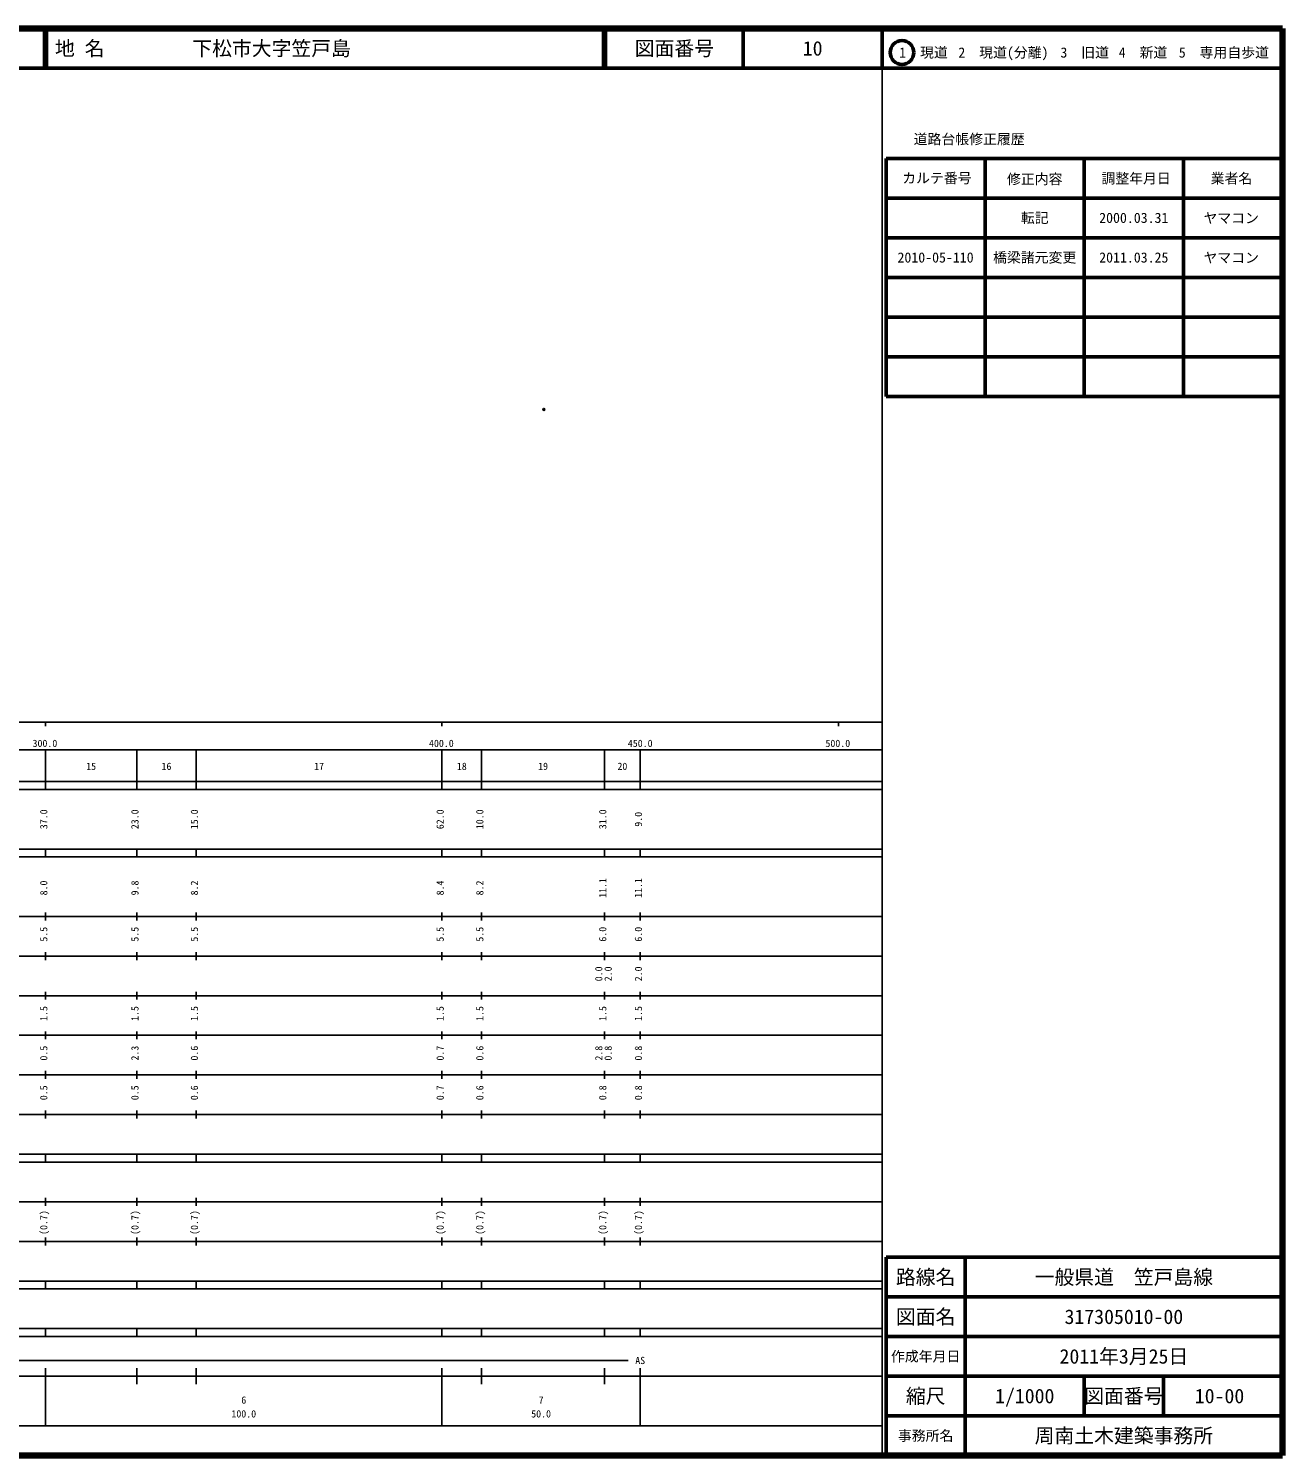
# Model space of a CAD drawing. Units: millimetres on the paper. Extents: x 40 to 680, y 20 to 380.
# Drawn here: x 363.7 to 680, y 20 to 380 of the extents above; entities that cross this region are included whole.
import ezdxf
from ezdxf.enums import TextEntityAlignment as Align

# ---------------------------------------------------------------- set-up
doc = ezdxf.new("R2010")
doc.units = ezdxf.units.MM
doc.header["$PDMODE"] = 32
doc.header["$PDSIZE"] = 0.5
doc.layers.add('M-OTRS', color=6, linetype='Continuous')
doc.layers.add('M-TTL-TXT', color=7, linetype='Continuous')
for name, color, linetype, lineweight in [('M-TTL', 2, 'Continuous', 140), ('M-TTL-BAND', 7, 'Continuous', 25), ('M-TTL-FRAM', 2, 'Continuous', 50), ('M-TTL-LINE', 7, 'Continuous', 50)]:
    doc.layers.add(name, color=color, linetype=linetype, lineweight=lineweight)
doc.styles.add('ＭＳ ゴシック', font='')
doc.styles.get('ＭＳ ゴシック').set_extended_font_data('MS Gothic')

msp = doc.modelspace()

# ---------------------------------------------------------------- linework, layer by layer
at = {"layer": 'M-OTRS'}
msp.add_point((493.72, 283.906), dxfattribs=at)
at = {"layer": 'M-TTL'}
for p, q in [((680, 380), (40, 380)), ((680, 20), (680, 380)), ((40, 20), (680, 20))]:
    msp.add_line(p, q, dxfattribs=at)
at = {"layer": 'M-TTL-BAND'}
for p, q in [((579, 20), (579, 370)), ((40, 205), (579, 205)), ((368, 205), (368, 204)), ((468, 205), (468, 204)), ((568, 205), (568, 204)), ((68, 198), (579, 198)), ((368, 188), (368, 198)), ((391, 188), (391, 198)), ((406, 188), (406, 198)), ((468, 188), (468, 198)), ((478, 188), (478, 198)), ((509, 188), (509, 198)), ((518, 188), (518, 198)), ((40, 190), (579, 190)), ((40, 188), (579, 188)), ((40, 173), (579, 173)), ((368, 171), (368, 173)), ((391, 171), (391, 173)), ((406, 171), (406, 173)), ((468, 171), (468, 173)), ((478, 171), (478, 173)), ((509, 171), (509, 173)), ((518, 171), (518, 173)), ((40, 171), (579, 171)), ((40, 156), (579, 156)), ((368, 155), (368, 157)), ((391, 155), (391, 157)), ((406, 155), (406, 157)), ((468, 155), (468, 157)), ((478, 155), (478, 157)), ((509, 155), (509, 157)), ((518, 155), (518, 157)), ((46, 146), (579, 146)), ((368, 145), (368, 147)), ((391, 145), (391, 147)), ((406, 145), (406, 147)), ((468, 145), (468, 147)), ((478, 145), (478, 147)), ((509, 145), (509, 147)), ((518, 145), (518, 147)), ((368, 135), (368, 137)), ((391, 135), (391, 137)), ((406, 135), (406, 137)), ((468, 135), (468, 137)), ((478, 135), (478, 137)), ((509, 135), (509, 137)), ((518, 135), (518, 137)), ((52, 136), (579, 136)), ((46, 126), (579, 126)), ((368, 125), (368, 127)), ((391, 125), (391, 127)), ((406, 125), (406, 127)), ((468, 125), (468, 127)), ((478, 125), (478, 127)), ((509, 125), (509, 127)), ((518, 125), (518, 127)), ((52, 116), (579, 116)), ((368, 115), (368, 117)), ((391, 115), (391, 117)), ((406, 115), (406, 117)), ((468, 115), (468, 117)), ((478, 115), (478, 117)), ((509, 115), (509, 117)), ((518, 115), (518, 117)), ((46, 106), (579, 106)), ((368, 105), (368, 107)), ((391, 105), (391, 107)), ((406, 105), (406, 107)), ((468, 105), (468, 107)), ((478, 105), (478, 107)), ((509, 105), (509, 107)), ((518, 105), (518, 107)), ((40, 96), (579, 96)), ((40, 94), (579, 94)), ((368, 94), (368, 96)), ((391, 94), (391, 96)), ((406, 94), (406, 96)), ((468, 94), (468, 96)), ((478, 94), (478, 96)), ((509, 94), (509, 96)), ((518, 94), (518, 96)), ((49, 84), (579, 84)), ((368, 83), (368, 85)), ((391, 83), (391, 85)), ((406, 83), (406, 85)), ((468, 83), (468, 85)), ((478, 83), (478, 85)), ((509, 83), (509, 85)), ((518, 83), (518, 85)), ((40, 74), (579, 74)), ((368, 73), (368, 75)), ((391, 73), (391, 75)), ((406, 73), (406, 75)), ((468, 73), (468, 75)), ((478, 73), (478, 75)), ((509, 73), (509, 75)), ((518, 73), (518, 75)), ((40, 64), (579, 64)), ((40, 62), (579, 62)), ((368, 62), (368, 64)), ((391, 62), (391, 64)), ((406, 62), (406, 64)), ((468, 62), (468, 64)), ((478, 62), (478, 64)), ((509, 62), (509, 64)), ((518, 62), (518, 64)), ((40, 52), (579, 52)), ((368, 50), (368, 52)), ((391, 50), (391, 52)), ((406, 50), (406, 52)), ((468, 50), (468, 52)), ((478, 50), (478, 52)), ((509, 50), (509, 52)), ((518, 50), (518, 52)), ((40, 50), (579, 50)), ((71, 44), (515, 44)), ((40, 40), (579, 40)), ((368, 27.5), (368, 42)), ((391, 38), (391, 42)), ((406, 38), (406, 42)), ((468, 27.5), (468, 42)), ((478, 38), (478, 42)), ((509, 38), (509, 42)), ((518, 27.5), (518, 42)), ((68, 27.5), (579, 27.5))]:
    msp.add_line(p, q, dxfattribs=at)
at = {"layer": 'M-TTL-FRAM'}
for p, q in [((580, 347.197), (580, 287.197)), ((580, 347.197), (680, 347.197)), ((580, 287.197), (680, 287.197)), ((680, 70), (580, 70)), ((580, 70), (580, 20))]:
    msp.add_line(p, q, dxfattribs=at)
at = {"layer": 'M-TTL-LINE'}
for p, q in [((367.75, 380), (367.75, 370)), ((368.25, 380), (368.25, 370)), ((508.747, 380), (508.747, 370)), ((509.247, 380), (509.247, 370)), ((543.997, 380), (543.997, 370)), ((579, 380), (579, 370)), ((40, 370), (680, 370)), ((605, 347.197), (605, 287.197)), ((630, 347.197), (630, 287.197)), ((655, 347.197), (655, 287.197)), ((580, 337.197), (680, 337.197)), ((580, 327.197), (680, 327.197)), ((580, 317.197), (680, 317.197)), ((580, 307.197), (680, 307.197)), ((580, 297.197), (680, 297.197)), ((600, 70), (600, 20)), ((680, 60), (580, 60)), ((680, 50), (580, 50)), ((680, 40), (580, 40)), ((630, 40), (630, 30)), ((650, 40), (650, 30)), ((680, 30), (580, 30))]:
    msp.add_line(p, q, dxfattribs=at)
msp.add_circle((584.031, 373.958), 3, dxfattribs=at)

# ---------------------------------------------------------------- texts
at = {"layer": 'M-TTL-BAND', "style": 'ＭＳ ゴシック'}
for s, p in [('300.0', (367.844, 198.195)), ('400.0', (467.844, 198.195)), ('450.0', (518, 198.195)), ('500.0', (567.844, 198.195)), ('15', (379.5, 192.405)), ('16', (398.5, 192.405)), ('17', (437, 192.405)), ('18', (473, 192.405)), ('19', (493.5, 192.405)), ('20', (513.5, 192.405)), ('AS', (518, 42.5)), ('6', (418, 32.523)), ('7', (493, 32.523)), ('100.0', (418, 29.033)), ('50.0', (493, 29.033))]:
    msp.add_text(s, height=1.833, dxfattribs=at).set_placement(p, align=Align.BOTTOM_CENTER)
for s, p in [('37.0', (369, 180.5)), ('23.0', (392, 180.5)), ('15.0', (407, 180.5)), ('62.0', (469, 180.5)), ('10.0', (479, 180.5)), ('31.0', (510, 180.5)), ('9.0', (519, 180.5)), ('8.0', (369, 163.174)), ('9.8', (392, 163.174)), ('8.2', (407, 163.174)), ('8.4', (469, 163.174)), ('8.2', (479, 163.174)), ('11.1', (510, 163.174)), ('11.1', (519, 163.174)), ('5.5', (369, 151.5)), ('5.5', (392, 151.5)), ('5.5', (407, 151.5)), ('5.5', (469, 151.5)), ('5.5', (479, 151.5)), ('6.0', (510, 151.5)), ('6.0', (519, 151.5)), ('0.0', (509, 141.5)), ('2.0', (511.37, 141.5)), ('2.0', (519, 141.5)), ('1.5', (369, 131.5)), ('1.5', (392, 131.5)), ('1.5', (407, 131.5)), ('1.5', (469, 131.5)), ('1.5', (479, 131.5)), ('1.5', (510, 131.5)), ('1.5', (519, 131.5)), ('0.5', (369, 121.5)), ('2.3', (392, 121.5)), ('0.6', (407, 121.5)), ('0.7', (469, 121.5)), ('0.6', (479, 121.5)), ('2.8', (509, 121.5)), ('0.8', (511.37, 121.5)), ('0.8', (519, 121.5)), ('0.5', (369, 111.5)), ('0.5', (392, 111.5)), ('0.6', (407, 111.5)), ('0.7', (469, 111.5)), ('0.6', (479, 111.5)), ('0.8', (510, 111.5)), ('0.8', (519, 111.5)), ('(0.7)', (369, 78.764)), ('(0.7)', (392, 78.764)), ('(0.7)', (407, 78.764)), ('(0.7)', (469, 78.764)), ('(0.7)', (479, 78.764)), ('(0.7)', (510, 78.764)), ('(0.7)', (519, 78.764))]:
    msp.add_text(s, height=1.833, rotation=90, dxfattribs=at).set_placement(p, align=Align.BOTTOM_CENTER)
at = {"layer": 'M-TTL-TXT', "style": 'ＭＳ ゴシック'}
for s, p in [('地 名', (370.38, 375)), ('下松市大字笠戸島', (405.024, 375))]:
    msp.add_text(s, height=3.666, dxfattribs=at).set_placement(p, align=Align.MIDDLE_LEFT)
for s, height, p in [('図面番号', 3.666, (526.622, 375)), ('10', 3.666, (561.497, 375)), ('1\u3000現道', 2.566, (589.448, 373.958)), ('2\u3000現道(分離)', 2.566, (609.619, 373.958)), ('3\u3000旧道', 2.566, (630.121, 373.958)), ('4\u3000新道', 2.566, (644.824, 373.958)), ('5\u3000専用自歩道', 2.566, (665.228, 373.958)), ('道路台帳修正履歴', 2.566, (600.968, 352.113)), ('カルテ番号', 2.566, (592.839, 342.277)), ('修正内容', 2.566, (617.509, 342.023)), ('調整年月日', 2.566, (643.089, 342.197)), ('業者名', 2.566, (667.134, 342.197)), ('転記', 2.566, (617.5, 332.245)), ('2000.03.31', 2.566, (642.5, 332.245)), ('ヤマコン', 2.566, (667.077, 332.189)), ('2010-05-110', 2.566, (592.5, 322.245)), ('橋梁諸元変更', 2.566, (617.5, 322.245)), ('2011.03.25', 2.566, (642.5, 322.245)), ('ヤマコン', 2.566, (667.077, 322.189)), ('路線名', 3.666, (590, 65)), ('路線名', 3.666, (590, 65)), ('一般県道\u3000笠戸島線', 3.666, (640, 65)), ('図面名', 3.666, (590, 55)), ('図面名', 3.666, (590, 55)), ('317305010-00', 3.666, (640, 55)), ('2011年3月25日', 3.666, (640, 45)), ('作成年月日', 2.566, (590, 45)), ('作成年月日', 2.566, (590, 45)), ('縮尺', 3.666, (590, 35)), ('縮尺', 3.666, (590, 35)), ('1/1000', 3.666, (615, 35)), ('図面番号', 3.666, (640, 35)), ('図面番号', 3.666, (640, 35)), ('10-00', 3.666, (664.125, 35)), ('事務所名', 2.566, (590, 25)), ('事務所名', 2.566, (590, 25)), ('周南土木建築事務所', 3.666, (640, 25))]:
    msp.add_text(s, height=height, dxfattribs=at).set_placement(p, align=Align.MIDDLE_CENTER)

doc.saveas('drawing.dxf')
